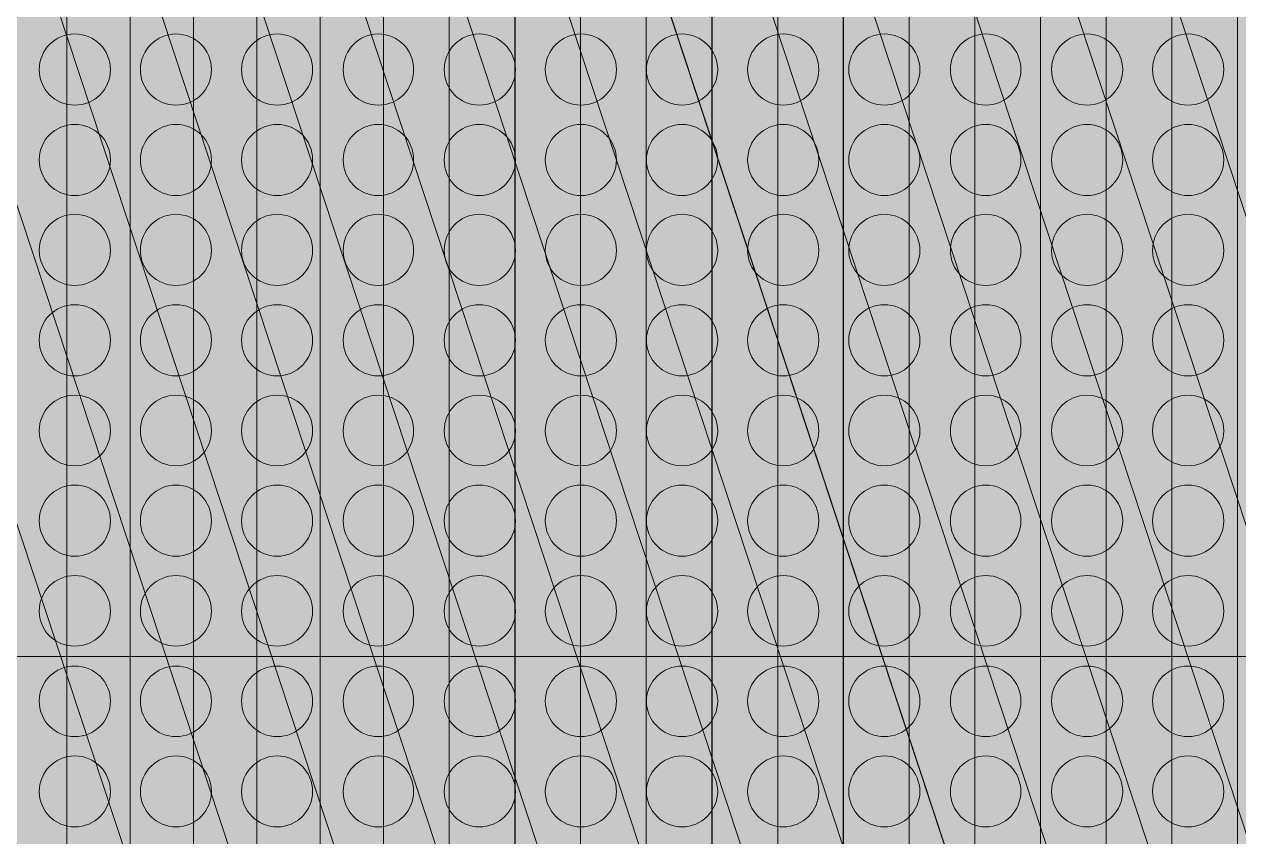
# Model space of a CAD drawing. Header units: inches. Extents: x 243 to 900, y -519 to -86.
# Drawn here: x 652.05 to 681.74, y -241.81 to -221.94 of the extents above; entities that cross this region are included whole.
import ezdxf

# ---------------------------------------------------------------- set-up
doc = ezdxf.new("R2010")
doc.units = ezdxf.units.IN
doc.header["$MEASUREMENT"] = 0
doc.layers.add('Layer 1', color=7, linetype='Continuous')

# ---------------------------------------------------------------- blocks, each defined once
blk = doc.blocks.new('block 3')
at = {"layer": 'Layer 1', "lineweight": 0}
blk.add_open_spline([(898.138, -484.267), (898.138, -494.991), (889.368, -503.763), (878.645, -503.763), (878.645, -503.763), (266.12, -503.763), (266.12, -503.763), (255.397, -503.763), (246.624, -494.991), (246.624, -484.267), (246.624, -484.267), (246.624, -108.507), (246.624, -108.507), (246.624, -97.783), (255.397, -89.011), (266.12, -89.011), (266.12, -89.011), (878.645, -89.011), (878.645, -89.011), (889.368, -89.011), (898.138, -97.783), (898.138, -108.507), (898.138, -108.507), (898.138, -484.267), (898.138, -484.267)], degree=3, knots=[0, 0, 0, 0, 1, 1, 1, 2, 2, 2, 3, 3, 3, 4, 4, 4, 5, 5, 5, 6, 6, 6, 7, 7, 7, 8, 8, 8, 8], dxfattribs=at)
blk = doc.blocks.new('block 2')
at = {"layer": 'Layer 1'}
blk.add_blockref('block 3', (0, 0), dxfattribs=at)
blk = doc.blocks.new('block 186')
at = {"layer": 'Layer 1', "lineweight": 0}
for points in [[(654.155, -223.046), (654.155, -223.537), (653.775, -223.917), (653.286, -223.917), (652.796, -223.917), (652.416, -223.537), (652.416, -223.046), (652.416, -222.573), (652.796, -222.178), (653.286, -222.178), (653.775, -222.178), (654.155, -222.573), (654.155, -223.046)], [(656.627, -223.046), (656.627, -223.537), (656.247, -223.917), (655.758, -223.917), (655.282, -223.917), (654.888, -223.537), (654.888, -223.046), (654.888, -222.573), (655.282, -222.178), (655.758, -222.178), (656.247, -222.178), (656.627, -222.573), (656.627, -223.046)], [(659.099, -223.046), (659.099, -223.537), (658.719, -223.917), (658.23, -223.917), (657.759, -223.917), (657.36, -223.537), (657.36, -223.046), (657.36, -222.573), (657.759, -222.178), (658.23, -222.178), (658.719, -222.178), (659.099, -222.573), (659.099, -223.046)], [(661.569, -223.046), (661.569, -223.537), (661.193, -223.917), (660.701, -223.917), (660.226, -223.917), (659.848, -223.537), (659.848, -223.046), (659.848, -222.573), (660.226, -222.178), (660.701, -222.178), (661.193, -222.178), (661.569, -222.573), (661.569, -223.046)], [(664.059, -223.046), (664.059, -223.537), (663.66, -223.917), (663.171, -223.917), (662.703, -223.917), (662.317, -223.537), (662.317, -223.046), (662.317, -222.573), (662.703, -222.178), (663.171, -222.178), (663.66, -222.178), (664.059, -222.573), (664.059, -223.046)], [(666.529, -223.046), (666.529, -223.537), (666.135, -223.917), (665.659, -223.917), (665.188, -223.917), (664.789, -223.537), (664.789, -223.046), (664.789, -222.573), (665.188, -222.178), (665.659, -222.178), (666.135, -222.178), (666.529, -222.573), (666.529, -223.046)], [(669.003, -223.046), (669.003, -223.537), (668.604, -223.917), (668.134, -223.917), (667.66, -223.917), (667.261, -223.537), (667.261, -223.046), (667.261, -222.573), (667.66, -222.178), (668.134, -222.178), (668.604, -222.178), (669.003, -222.573), (669.003, -223.046)], [(671.475, -223.046), (671.475, -223.537), (671.092, -223.917), (670.603, -223.917), (670.132, -223.917), (669.736, -223.537), (669.736, -223.046), (669.736, -222.573), (670.132, -222.178), (670.603, -222.178), (671.092, -222.178), (671.475, -222.573), (671.475, -223.046)], [(673.947, -223.046), (673.947, -223.537), (673.567, -223.917), (673.077, -223.917), (672.604, -223.917), (672.207, -223.537), (672.207, -223.046), (672.207, -222.573), (672.604, -222.178), (673.077, -222.178), (673.567, -222.178), (673.947, -222.573), (673.947, -223.046)], [(676.417, -223.046), (676.417, -223.537), (676.036, -223.917), (675.563, -223.917), (675.073, -223.917), (674.693, -223.537), (674.693, -223.046), (674.693, -222.573), (675.073, -222.178), (675.563, -222.178), (676.036, -222.178), (676.417, -222.573), (676.417, -223.046)], [(678.907, -223.046), (678.907, -223.537), (678.511, -223.917), (678.037, -223.917), (677.548, -223.917), (677.165, -223.537), (677.165, -223.046), (677.165, -222.573), (677.548, -222.178), (678.037, -222.178), (678.511, -222.178), (678.907, -222.573), (678.907, -223.046)], [(681.377, -223.046), (681.377, -223.537), (680.983, -223.917), (680.507, -223.917), (680.017, -223.917), (679.637, -223.537), (679.637, -223.046), (679.637, -222.573), (680.017, -222.178), (680.507, -222.178), (680.983, -222.178), (681.377, -222.573), (681.377, -223.046)]]:
    blk.add_open_spline(points, degree=3, knots=[0, 0, 0, 0, 1, 1, 1, 2, 2, 2, 3, 3, 3, 4, 4, 4, 4], dxfattribs=at)
blk = doc.blocks.new('block 187')
at = {"layer": 'Layer 1', "lineweight": 0}
for points in [[(654.155, -225.259), (654.155, -225.733), (653.775, -226.13), (653.286, -226.13), (652.796, -226.13), (652.416, -225.733), (652.416, -225.259), (652.416, -224.773), (652.796, -224.391), (653.286, -224.391), (653.775, -224.391), (654.155, -224.773), (654.155, -225.259)], [(656.627, -225.259), (656.627, -225.733), (656.247, -226.13), (655.758, -226.13), (655.282, -226.13), (654.888, -225.733), (654.888, -225.259), (654.888, -224.773), (655.282, -224.391), (655.758, -224.391), (656.247, -224.391), (656.627, -224.773), (656.627, -225.259)], [(659.099, -225.259), (659.099, -225.733), (658.719, -226.13), (658.23, -226.13), (657.759, -226.13), (657.36, -225.733), (657.36, -225.259), (657.36, -224.773), (657.759, -224.391), (658.23, -224.391), (658.719, -224.391), (659.099, -224.773), (659.099, -225.259)], [(661.569, -225.259), (661.569, -225.733), (661.193, -226.13), (660.701, -226.13), (660.226, -226.13), (659.848, -225.733), (659.848, -225.259), (659.848, -224.773), (660.226, -224.391), (660.701, -224.391), (661.193, -224.391), (661.569, -224.773), (661.569, -225.259)], [(664.059, -225.259), (664.059, -225.733), (663.66, -226.13), (663.171, -226.13), (662.703, -226.13), (662.317, -225.733), (662.317, -225.259), (662.317, -224.773), (662.703, -224.391), (663.171, -224.391), (663.66, -224.391), (664.059, -224.773), (664.059, -225.259)], [(666.529, -225.259), (666.529, -225.733), (666.135, -226.13), (665.659, -226.13), (665.188, -226.13), (664.789, -225.733), (664.789, -225.259), (664.789, -224.773), (665.188, -224.391), (665.659, -224.391), (666.135, -224.391), (666.529, -224.773), (666.529, -225.259)], [(669.003, -225.259), (669.003, -225.733), (668.604, -226.13), (668.134, -226.13), (667.66, -226.13), (667.261, -225.733), (667.261, -225.259), (667.261, -224.773), (667.66, -224.391), (668.134, -224.391), (668.604, -224.391), (669.003, -224.773), (669.003, -225.259)], [(671.475, -225.259), (671.475, -225.733), (671.092, -226.13), (670.603, -226.13), (670.132, -226.13), (669.736, -225.733), (669.736, -225.259), (669.736, -224.773), (670.132, -224.391), (670.603, -224.391), (671.092, -224.391), (671.475, -224.773), (671.475, -225.259)], [(673.947, -225.259), (673.947, -225.733), (673.567, -226.13), (673.077, -226.13), (672.604, -226.13), (672.207, -225.733), (672.207, -225.259), (672.207, -224.773), (672.604, -224.391), (673.077, -224.391), (673.567, -224.391), (673.947, -224.773), (673.947, -225.259)], [(676.417, -225.259), (676.417, -225.733), (676.036, -226.13), (675.563, -226.13), (675.073, -226.13), (674.693, -225.733), (674.693, -225.259), (674.693, -224.773), (675.073, -224.391), (675.563, -224.391), (676.036, -224.391), (676.417, -224.773), (676.417, -225.259)], [(678.907, -225.259), (678.907, -225.733), (678.511, -226.13), (678.037, -226.13), (677.548, -226.13), (677.165, -225.733), (677.165, -225.259), (677.165, -224.773), (677.548, -224.391), (678.037, -224.391), (678.511, -224.391), (678.907, -224.773), (678.907, -225.259)], [(681.377, -225.259), (681.377, -225.733), (680.983, -226.13), (680.507, -226.13), (680.017, -226.13), (679.637, -225.733), (679.637, -225.259), (679.637, -224.773), (680.017, -224.391), (680.507, -224.391), (680.983, -224.391), (681.377, -224.773), (681.377, -225.259)]]:
    blk.add_open_spline(points, degree=3, knots=[0, 0, 0, 0, 1, 1, 1, 2, 2, 2, 3, 3, 3, 4, 4, 4, 4], dxfattribs=at)
blk = doc.blocks.new('block 188')
at = {"layer": 'Layer 1', "lineweight": 0}
for points in [[(654.155, -227.472), (654.155, -227.945), (653.775, -228.326), (653.286, -228.326), (652.796, -228.326), (652.416, -227.945), (652.416, -227.472), (652.416, -226.983), (652.796, -226.587), (653.286, -226.587), (653.775, -226.587), (654.155, -226.983), (654.155, -227.472)], [(656.627, -227.472), (656.627, -227.945), (656.247, -228.326), (655.758, -228.326), (655.282, -228.326), (654.888, -227.945), (654.888, -227.472), (654.888, -226.983), (655.282, -226.587), (655.758, -226.587), (656.247, -226.587), (656.627, -226.983), (656.627, -227.472)], [(659.099, -227.472), (659.099, -227.945), (658.719, -228.326), (658.23, -228.326), (657.759, -228.326), (657.36, -227.945), (657.36, -227.472), (657.36, -226.983), (657.759, -226.587), (658.23, -226.587), (658.719, -226.587), (659.099, -226.983), (659.099, -227.472)], [(661.569, -227.472), (661.569, -227.945), (661.193, -228.326), (660.701, -228.326), (660.226, -228.326), (659.848, -227.945), (659.848, -227.472), (659.848, -226.983), (660.226, -226.587), (660.701, -226.587), (661.193, -226.587), (661.569, -226.983), (661.569, -227.472)], [(664.059, -227.472), (664.059, -227.945), (663.66, -228.326), (663.171, -228.326), (662.703, -228.326), (662.317, -227.945), (662.317, -227.472), (662.317, -226.983), (662.703, -226.587), (663.171, -226.587), (663.66, -226.587), (664.059, -226.983), (664.059, -227.472)], [(666.529, -227.472), (666.529, -227.945), (666.135, -228.326), (665.659, -228.326), (665.188, -228.326), (664.789, -227.945), (664.789, -227.472), (664.789, -226.983), (665.188, -226.587), (665.659, -226.587), (666.135, -226.587), (666.529, -226.983), (666.529, -227.472)], [(669.003, -227.472), (669.003, -227.945), (668.604, -228.326), (668.134, -228.326), (667.66, -228.326), (667.261, -227.945), (667.261, -227.472), (667.261, -226.983), (667.66, -226.587), (668.134, -226.587), (668.604, -226.587), (669.003, -226.983), (669.003, -227.472)], [(671.475, -227.472), (671.475, -227.945), (671.092, -228.326), (670.603, -228.326), (670.132, -228.326), (669.736, -227.945), (669.736, -227.472), (669.736, -226.983), (670.132, -226.587), (670.603, -226.587), (671.092, -226.587), (671.475, -226.983), (671.475, -227.472)], [(673.947, -227.472), (673.947, -227.945), (673.567, -228.326), (673.077, -228.326), (672.604, -228.326), (672.207, -227.945), (672.207, -227.472), (672.207, -226.983), (672.604, -226.587), (673.077, -226.587), (673.567, -226.587), (673.947, -226.983), (673.947, -227.472)], [(676.417, -227.472), (676.417, -227.945), (676.036, -228.326), (675.563, -228.326), (675.073, -228.326), (674.693, -227.945), (674.693, -227.472), (674.693, -226.983), (675.073, -226.587), (675.563, -226.587), (676.036, -226.587), (676.417, -226.983), (676.417, -227.472)], [(678.907, -227.472), (678.907, -227.945), (678.511, -228.326), (678.037, -228.326), (677.548, -228.326), (677.165, -227.945), (677.165, -227.472), (677.165, -226.983), (677.548, -226.587), (678.037, -226.587), (678.511, -226.587), (678.907, -226.983), (678.907, -227.472)], [(681.377, -227.472), (681.377, -227.945), (680.983, -228.326), (680.507, -228.326), (680.017, -228.326), (679.637, -227.945), (679.637, -227.472), (679.637, -226.983), (680.017, -226.587), (680.507, -226.587), (680.983, -226.587), (681.377, -226.983), (681.377, -227.472)]]:
    blk.add_open_spline(points, degree=3, knots=[0, 0, 0, 0, 1, 1, 1, 2, 2, 2, 3, 3, 3, 4, 4, 4, 4], dxfattribs=at)
blk = doc.blocks.new('block 189')
at = {"layer": 'Layer 1', "lineweight": 0}
for points in [[(654.155, -229.67), (654.155, -230.141), (653.775, -230.539), (653.286, -230.539), (652.796, -230.539), (652.416, -230.141), (652.416, -229.67), (652.416, -229.18), (652.796, -228.8), (653.286, -228.8), (653.775, -228.8), (654.155, -229.18), (654.155, -229.67)], [(656.627, -229.67), (656.627, -230.141), (656.247, -230.539), (655.758, -230.539), (655.282, -230.539), (654.888, -230.141), (654.888, -229.67), (654.888, -229.18), (655.282, -228.8), (655.758, -228.8), (656.247, -228.8), (656.627, -229.18), (656.627, -229.67)], [(659.099, -229.67), (659.099, -230.141), (658.719, -230.539), (658.23, -230.539), (657.759, -230.539), (657.36, -230.141), (657.36, -229.67), (657.36, -229.18), (657.759, -228.8), (658.23, -228.8), (658.719, -228.8), (659.099, -229.18), (659.099, -229.67)], [(661.569, -229.67), (661.569, -230.141), (661.193, -230.539), (660.701, -230.539), (660.226, -230.539), (659.848, -230.141), (659.848, -229.67), (659.848, -229.18), (660.226, -228.8), (660.701, -228.8), (661.193, -228.8), (661.569, -229.18), (661.569, -229.67)], [(664.059, -229.67), (664.059, -230.141), (663.66, -230.539), (663.171, -230.539), (662.703, -230.539), (662.317, -230.141), (662.317, -229.67), (662.317, -229.18), (662.703, -228.8), (663.171, -228.8), (663.66, -228.8), (664.059, -229.18), (664.059, -229.67)], [(666.529, -229.67), (666.529, -230.141), (666.135, -230.539), (665.659, -230.539), (665.188, -230.539), (664.789, -230.141), (664.789, -229.67), (664.789, -229.18), (665.188, -228.8), (665.659, -228.8), (666.135, -228.8), (666.529, -229.18), (666.529, -229.67)], [(669.003, -229.67), (669.003, -230.141), (668.604, -230.539), (668.134, -230.539), (667.66, -230.539), (667.261, -230.141), (667.261, -229.67), (667.261, -229.18), (667.66, -228.8), (668.134, -228.8), (668.604, -228.8), (669.003, -229.18), (669.003, -229.67)], [(671.475, -229.67), (671.475, -230.141), (671.092, -230.539), (670.603, -230.539), (670.132, -230.539), (669.736, -230.141), (669.736, -229.67), (669.736, -229.18), (670.132, -228.8), (670.603, -228.8), (671.092, -228.8), (671.475, -229.18), (671.475, -229.67)], [(673.947, -229.67), (673.947, -230.141), (673.567, -230.539), (673.077, -230.539), (672.604, -230.539), (672.207, -230.141), (672.207, -229.67), (672.207, -229.18), (672.604, -228.8), (673.077, -228.8), (673.567, -228.8), (673.947, -229.18), (673.947, -229.67)], [(676.417, -229.67), (676.417, -230.141), (676.036, -230.539), (675.563, -230.539), (675.073, -230.539), (674.693, -230.141), (674.693, -229.67), (674.693, -229.18), (675.073, -228.8), (675.563, -228.8), (676.036, -228.8), (676.417, -229.18), (676.417, -229.67)], [(678.907, -229.67), (678.907, -230.141), (678.511, -230.539), (678.037, -230.539), (677.548, -230.539), (677.165, -230.141), (677.165, -229.67), (677.165, -229.18), (677.548, -228.8), (678.037, -228.8), (678.511, -228.8), (678.907, -229.18), (678.907, -229.67)], [(681.377, -229.67), (681.377, -230.141), (680.983, -230.539), (680.507, -230.539), (680.017, -230.539), (679.637, -230.141), (679.637, -229.67), (679.637, -229.18), (680.017, -228.8), (680.507, -228.8), (680.983, -228.8), (681.377, -229.18), (681.377, -229.67)]]:
    blk.add_open_spline(points, degree=3, knots=[0, 0, 0, 0, 1, 1, 1, 2, 2, 2, 3, 3, 3, 4, 4, 4, 4], dxfattribs=at)
blk = doc.blocks.new('block 190')
at = {"layer": 'Layer 1', "lineweight": 0}
for points in [[(654.155, -231.881), (654.155, -232.354), (653.775, -232.738), (653.286, -232.738), (652.796, -232.738), (652.416, -232.354), (652.416, -231.881), (652.416, -231.394), (652.796, -231.012), (653.286, -231.012), (653.775, -231.012), (654.155, -231.394), (654.155, -231.881)], [(656.627, -231.881), (656.627, -232.354), (656.247, -232.738), (655.758, -232.738), (655.282, -232.738), (654.888, -232.354), (654.888, -231.881), (654.888, -231.394), (655.282, -231.012), (655.758, -231.012), (656.247, -231.012), (656.627, -231.394), (656.627, -231.881)], [(659.099, -231.881), (659.099, -232.354), (658.719, -232.738), (658.23, -232.738), (657.759, -232.738), (657.36, -232.354), (657.36, -231.881), (657.36, -231.394), (657.759, -231.012), (658.23, -231.012), (658.719, -231.012), (659.099, -231.394), (659.099, -231.881)], [(661.569, -231.881), (661.569, -232.354), (661.193, -232.738), (660.701, -232.738), (660.226, -232.738), (659.848, -232.354), (659.848, -231.881), (659.848, -231.394), (660.226, -231.012), (660.701, -231.012), (661.193, -231.012), (661.569, -231.394), (661.569, -231.881)], [(664.059, -231.881), (664.059, -232.354), (663.66, -232.738), (663.171, -232.738), (662.703, -232.738), (662.317, -232.354), (662.317, -231.881), (662.317, -231.394), (662.703, -231.012), (663.171, -231.012), (663.66, -231.012), (664.059, -231.394), (664.059, -231.881)], [(666.529, -231.881), (666.529, -232.354), (666.135, -232.738), (665.659, -232.738), (665.188, -232.738), (664.789, -232.354), (664.789, -231.881), (664.789, -231.394), (665.188, -231.012), (665.659, -231.012), (666.135, -231.012), (666.529, -231.394), (666.529, -231.881)], [(669.003, -231.881), (669.003, -232.354), (668.604, -232.738), (668.134, -232.738), (667.66, -232.738), (667.261, -232.354), (667.261, -231.881), (667.261, -231.394), (667.66, -231.012), (668.134, -231.012), (668.604, -231.012), (669.003, -231.394), (669.003, -231.881)], [(671.475, -231.881), (671.475, -232.354), (671.092, -232.738), (670.603, -232.738), (670.132, -232.738), (669.736, -232.354), (669.736, -231.881), (669.736, -231.394), (670.132, -231.012), (670.603, -231.012), (671.092, -231.012), (671.475, -231.394), (671.475, -231.881)], [(673.947, -231.881), (673.947, -232.354), (673.567, -232.738), (673.077, -232.738), (672.604, -232.738), (672.207, -232.354), (672.207, -231.881), (672.207, -231.394), (672.604, -231.012), (673.077, -231.012), (673.567, -231.012), (673.947, -231.394), (673.947, -231.881)], [(676.417, -231.881), (676.417, -232.354), (676.036, -232.738), (675.563, -232.738), (675.073, -232.738), (674.693, -232.354), (674.693, -231.881), (674.693, -231.394), (675.073, -231.012), (675.563, -231.012), (676.036, -231.012), (676.417, -231.394), (676.417, -231.881)], [(678.907, -231.881), (678.907, -232.354), (678.511, -232.738), (678.037, -232.738), (677.548, -232.738), (677.165, -232.354), (677.165, -231.881), (677.165, -231.394), (677.548, -231.012), (678.037, -231.012), (678.511, -231.012), (678.907, -231.394), (678.907, -231.881)], [(681.377, -231.881), (681.377, -232.354), (680.983, -232.738), (680.507, -232.738), (680.017, -232.738), (679.637, -232.354), (679.637, -231.881), (679.637, -231.394), (680.017, -231.012), (680.507, -231.012), (680.983, -231.012), (681.377, -231.394), (681.377, -231.881)]]:
    blk.add_open_spline(points, degree=3, knots=[0, 0, 0, 0, 1, 1, 1, 2, 2, 2, 3, 3, 3, 4, 4, 4, 4], dxfattribs=at)
blk = doc.blocks.new('block 191')
at = {"layer": 'Layer 1', "lineweight": 0}
for points in [[(654.155, -234.081), (654.155, -234.567), (653.775, -234.949), (653.286, -234.949), (652.796, -234.949), (652.416, -234.567), (652.416, -234.081), (652.416, -233.606), (652.796, -233.208), (653.286, -233.208), (653.775, -233.208), (654.155, -233.606), (654.155, -234.081)], [(656.627, -234.081), (656.627, -234.567), (656.247, -234.949), (655.758, -234.949), (655.282, -234.949), (654.888, -234.567), (654.888, -234.081), (654.888, -233.606), (655.282, -233.208), (655.758, -233.208), (656.247, -233.208), (656.627, -233.606), (656.627, -234.081)], [(659.099, -234.081), (659.099, -234.567), (658.719, -234.949), (658.23, -234.949), (657.759, -234.949), (657.36, -234.567), (657.36, -234.081), (657.36, -233.606), (657.759, -233.208), (658.23, -233.208), (658.719, -233.208), (659.099, -233.606), (659.099, -234.081)], [(661.569, -234.081), (661.569, -234.567), (661.193, -234.949), (660.701, -234.949), (660.226, -234.949), (659.848, -234.567), (659.848, -234.081), (659.848, -233.606), (660.226, -233.208), (660.701, -233.208), (661.193, -233.208), (661.569, -233.606), (661.569, -234.081)], [(664.059, -234.081), (664.059, -234.567), (663.66, -234.949), (663.171, -234.949), (662.703, -234.949), (662.317, -234.567), (662.317, -234.081), (662.317, -233.606), (662.703, -233.208), (663.171, -233.208), (663.66, -233.208), (664.059, -233.606), (664.059, -234.081)], [(666.529, -234.081), (666.529, -234.567), (666.135, -234.949), (665.659, -234.949), (665.188, -234.949), (664.789, -234.567), (664.789, -234.081), (664.789, -233.606), (665.188, -233.208), (665.659, -233.208), (666.135, -233.208), (666.529, -233.606), (666.529, -234.081)], [(669.003, -234.081), (669.003, -234.567), (668.604, -234.949), (668.134, -234.949), (667.66, -234.949), (667.261, -234.567), (667.261, -234.081), (667.261, -233.606), (667.66, -233.208), (668.134, -233.208), (668.604, -233.208), (669.003, -233.606), (669.003, -234.081)], [(671.475, -234.081), (671.475, -234.567), (671.092, -234.949), (670.603, -234.949), (670.132, -234.949), (669.736, -234.567), (669.736, -234.081), (669.736, -233.606), (670.132, -233.208), (670.603, -233.208), (671.092, -233.208), (671.475, -233.606), (671.475, -234.081)], [(673.947, -234.081), (673.947, -234.567), (673.567, -234.949), (673.077, -234.949), (672.604, -234.949), (672.207, -234.567), (672.207, -234.081), (672.207, -233.606), (672.604, -233.208), (673.077, -233.208), (673.567, -233.208), (673.947, -233.606), (673.947, -234.081)], [(676.417, -234.081), (676.417, -234.567), (676.036, -234.949), (675.563, -234.949), (675.073, -234.949), (674.693, -234.567), (674.693, -234.081), (674.693, -233.606), (675.073, -233.208), (675.563, -233.208), (676.036, -233.208), (676.417, -233.606), (676.417, -234.081)], [(678.907, -234.081), (678.907, -234.567), (678.511, -234.949), (678.037, -234.949), (677.548, -234.949), (677.165, -234.567), (677.165, -234.081), (677.165, -233.606), (677.548, -233.208), (678.037, -233.208), (678.511, -233.208), (678.907, -233.606), (678.907, -234.081)], [(681.377, -234.081), (681.377, -234.567), (680.983, -234.949), (680.507, -234.949), (680.017, -234.949), (679.637, -234.567), (679.637, -234.081), (679.637, -233.606), (680.017, -233.208), (680.507, -233.208), (680.983, -233.208), (681.377, -233.606), (681.377, -234.081)]]:
    blk.add_open_spline(points, degree=3, knots=[0, 0, 0, 0, 1, 1, 1, 2, 2, 2, 3, 3, 3, 4, 4, 4, 4], dxfattribs=at)
blk = doc.blocks.new('block 192')
at = {"layer": 'Layer 1', "lineweight": 0}
for points in [[(654.155, -236.293), (654.155, -236.765), (653.775, -237.147), (653.286, -237.147), (652.796, -237.147), (652.416, -236.765), (652.416, -236.293), (652.416, -235.803), (652.796, -235.423), (653.286, -235.423), (653.775, -235.423), (654.155, -235.803), (654.155, -236.293)], [(656.627, -236.293), (656.627, -236.765), (656.247, -237.147), (655.758, -237.147), (655.282, -237.147), (654.888, -236.765), (654.888, -236.293), (654.888, -235.803), (655.282, -235.423), (655.758, -235.423), (656.247, -235.423), (656.627, -235.803), (656.627, -236.293)], [(659.099, -236.293), (659.099, -236.765), (658.719, -237.147), (658.23, -237.147), (657.759, -237.147), (657.36, -236.765), (657.36, -236.293), (657.36, -235.803), (657.759, -235.423), (658.23, -235.423), (658.719, -235.423), (659.099, -235.803), (659.099, -236.293)], [(661.569, -236.293), (661.569, -236.765), (661.193, -237.147), (660.701, -237.147), (660.226, -237.147), (659.848, -236.765), (659.848, -236.293), (659.848, -235.803), (660.226, -235.423), (660.701, -235.423), (661.193, -235.423), (661.569, -235.803), (661.569, -236.293)], [(664.059, -236.293), (664.059, -236.765), (663.66, -237.147), (663.171, -237.147), (662.703, -237.147), (662.317, -236.765), (662.317, -236.293), (662.317, -235.803), (662.703, -235.423), (663.171, -235.423), (663.66, -235.423), (664.059, -235.803), (664.059, -236.293)], [(666.529, -236.293), (666.529, -236.765), (666.135, -237.147), (665.659, -237.147), (665.188, -237.147), (664.789, -236.765), (664.789, -236.293), (664.789, -235.803), (665.188, -235.423), (665.659, -235.423), (666.135, -235.423), (666.529, -235.803), (666.529, -236.293)], [(669.003, -236.293), (669.003, -236.765), (668.604, -237.147), (668.134, -237.147), (667.66, -237.147), (667.261, -236.765), (667.261, -236.293), (667.261, -235.803), (667.66, -235.423), (668.134, -235.423), (668.604, -235.423), (669.003, -235.803), (669.003, -236.293)], [(671.475, -236.293), (671.475, -236.765), (671.092, -237.147), (670.603, -237.147), (670.132, -237.147), (669.736, -236.765), (669.736, -236.293), (669.736, -235.803), (670.132, -235.423), (670.603, -235.423), (671.092, -235.423), (671.475, -235.803), (671.475, -236.293)], [(673.947, -236.293), (673.947, -236.765), (673.567, -237.147), (673.077, -237.147), (672.604, -237.147), (672.207, -236.765), (672.207, -236.293), (672.207, -235.803), (672.604, -235.423), (673.077, -235.423), (673.567, -235.423), (673.947, -235.803), (673.947, -236.293)], [(676.417, -236.293), (676.417, -236.765), (676.036, -237.147), (675.563, -237.147), (675.073, -237.147), (674.693, -236.765), (674.693, -236.293), (674.693, -235.803), (675.073, -235.423), (675.563, -235.423), (676.036, -235.423), (676.417, -235.803), (676.417, -236.293)], [(678.907, -236.293), (678.907, -236.765), (678.511, -237.147), (678.037, -237.147), (677.548, -237.147), (677.165, -236.765), (677.165, -236.293), (677.165, -235.803), (677.548, -235.423), (678.037, -235.423), (678.511, -235.423), (678.907, -235.803), (678.907, -236.293)], [(681.377, -236.293), (681.377, -236.765), (680.983, -237.147), (680.507, -237.147), (680.017, -237.147), (679.637, -236.765), (679.637, -236.293), (679.637, -235.803), (680.017, -235.423), (680.507, -235.423), (680.983, -235.423), (681.377, -235.803), (681.377, -236.293)]]:
    blk.add_open_spline(points, degree=3, knots=[0, 0, 0, 0, 1, 1, 1, 2, 2, 2, 3, 3, 3, 4, 4, 4, 4], dxfattribs=at)
blk = doc.blocks.new('block 193')
at = {"layer": 'Layer 1', "lineweight": 0}
for points in [[(654.155, -238.489), (654.155, -238.977), (653.775, -239.36), (653.286, -239.36), (652.796, -239.36), (652.416, -238.977), (652.416, -238.489), (652.416, -238.017), (652.796, -237.635), (653.286, -237.635), (653.775, -237.635), (654.155, -238.017), (654.155, -238.489)], [(656.627, -238.489), (656.627, -238.977), (656.247, -239.36), (655.758, -239.36), (655.282, -239.36), (654.888, -238.977), (654.888, -238.489), (654.888, -238.017), (655.282, -237.635), (655.758, -237.635), (656.247, -237.635), (656.627, -238.017), (656.627, -238.489)], [(659.099, -238.489), (659.099, -238.977), (658.719, -239.36), (658.23, -239.36), (657.759, -239.36), (657.36, -238.977), (657.36, -238.489), (657.36, -238.017), (657.759, -237.635), (658.23, -237.635), (658.719, -237.635), (659.099, -238.017), (659.099, -238.489)], [(661.569, -238.489), (661.569, -238.977), (661.193, -239.36), (660.701, -239.36), (660.226, -239.36), (659.848, -238.977), (659.848, -238.489), (659.848, -238.017), (660.226, -237.635), (660.701, -237.635), (661.193, -237.635), (661.569, -238.017), (661.569, -238.489)], [(664.059, -238.489), (664.059, -238.977), (663.66, -239.36), (663.171, -239.36), (662.703, -239.36), (662.317, -238.977), (662.317, -238.489), (662.317, -238.017), (662.703, -237.635), (663.171, -237.635), (663.66, -237.635), (664.059, -238.017), (664.059, -238.489)], [(666.529, -238.489), (666.529, -238.977), (666.135, -239.36), (665.659, -239.36), (665.188, -239.36), (664.789, -238.977), (664.789, -238.489), (664.789, -238.017), (665.188, -237.635), (665.659, -237.635), (666.135, -237.635), (666.529, -238.017), (666.529, -238.489)], [(669.003, -238.489), (669.003, -238.977), (668.604, -239.36), (668.134, -239.36), (667.66, -239.36), (667.261, -238.977), (667.261, -238.489), (667.261, -238.017), (667.66, -237.635), (668.134, -237.635), (668.604, -237.635), (669.003, -238.017), (669.003, -238.489)], [(671.475, -238.489), (671.475, -238.977), (671.092, -239.36), (670.603, -239.36), (670.132, -239.36), (669.736, -238.977), (669.736, -238.489), (669.736, -238.017), (670.132, -237.635), (670.603, -237.635), (671.092, -237.635), (671.475, -238.017), (671.475, -238.489)], [(673.947, -238.489), (673.947, -238.977), (673.567, -239.36), (673.077, -239.36), (672.604, -239.36), (672.207, -238.977), (672.207, -238.489), (672.207, -238.017), (672.604, -237.635), (673.077, -237.635), (673.567, -237.635), (673.947, -238.017), (673.947, -238.489)], [(676.417, -238.489), (676.417, -238.977), (676.036, -239.36), (675.563, -239.36), (675.073, -239.36), (674.693, -238.977), (674.693, -238.489), (674.693, -238.017), (675.073, -237.635), (675.563, -237.635), (676.036, -237.635), (676.417, -238.017), (676.417, -238.489)], [(678.907, -238.489), (678.907, -238.977), (678.511, -239.36), (678.037, -239.36), (677.548, -239.36), (677.165, -238.977), (677.165, -238.489), (677.165, -238.017), (677.548, -237.635), (678.037, -237.635), (678.511, -237.635), (678.907, -238.017), (678.907, -238.489)], [(681.377, -238.489), (681.377, -238.977), (680.983, -239.36), (680.507, -239.36), (680.017, -239.36), (679.637, -238.977), (679.637, -238.489), (679.637, -238.017), (680.017, -237.635), (680.507, -237.635), (680.983, -237.635), (681.377, -238.017), (681.377, -238.489)]]:
    blk.add_open_spline(points, degree=3, knots=[0, 0, 0, 0, 1, 1, 1, 2, 2, 2, 3, 3, 3, 4, 4, 4, 4], dxfattribs=at)
blk = doc.blocks.new('block 194')
at = {"layer": 'Layer 1', "lineweight": 0}
for points in [[(654.155, -240.703), (654.155, -241.174), (653.775, -241.569), (653.286, -241.569), (652.796, -241.569), (652.416, -241.174), (652.416, -240.703), (652.416, -240.228), (652.796, -239.831), (653.286, -239.831), (653.775, -239.831), (654.155, -240.228), (654.155, -240.703)], [(656.627, -240.703), (656.627, -241.174), (656.247, -241.569), (655.758, -241.569), (655.282, -241.569), (654.888, -241.174), (654.888, -240.703), (654.888, -240.228), (655.282, -239.831), (655.758, -239.831), (656.247, -239.831), (656.627, -240.228), (656.627, -240.703)], [(659.099, -240.703), (659.099, -241.174), (658.719, -241.569), (658.23, -241.569), (657.759, -241.569), (657.36, -241.174), (657.36, -240.703), (657.36, -240.228), (657.759, -239.831), (658.23, -239.831), (658.719, -239.831), (659.099, -240.228), (659.099, -240.703)], [(661.569, -240.703), (661.569, -241.174), (661.193, -241.569), (660.701, -241.569), (660.226, -241.569), (659.848, -241.174), (659.848, -240.703), (659.848, -240.228), (660.226, -239.831), (660.701, -239.831), (661.193, -239.831), (661.569, -240.228), (661.569, -240.703)], [(664.059, -240.703), (664.059, -241.174), (663.66, -241.569), (663.171, -241.569), (662.703, -241.569), (662.317, -241.174), (662.317, -240.703), (662.317, -240.228), (662.703, -239.831), (663.171, -239.831), (663.66, -239.831), (664.059, -240.228), (664.059, -240.703)], [(666.529, -240.703), (666.529, -241.174), (666.135, -241.569), (665.659, -241.569), (665.188, -241.569), (664.789, -241.174), (664.789, -240.703), (664.789, -240.228), (665.188, -239.831), (665.659, -239.831), (666.135, -239.831), (666.529, -240.228), (666.529, -240.703)], [(669.003, -240.703), (669.003, -241.174), (668.604, -241.569), (668.134, -241.569), (667.66, -241.569), (667.261, -241.174), (667.261, -240.703), (667.261, -240.228), (667.66, -239.831), (668.134, -239.831), (668.604, -239.831), (669.003, -240.228), (669.003, -240.703)], [(671.475, -240.703), (671.475, -241.174), (671.092, -241.569), (670.603, -241.569), (670.132, -241.569), (669.736, -241.174), (669.736, -240.703), (669.736, -240.228), (670.132, -239.831), (670.603, -239.831), (671.092, -239.831), (671.475, -240.228), (671.475, -240.703)], [(673.947, -240.703), (673.947, -241.174), (673.567, -241.569), (673.077, -241.569), (672.604, -241.569), (672.207, -241.174), (672.207, -240.703), (672.207, -240.228), (672.604, -239.831), (673.077, -239.831), (673.567, -239.831), (673.947, -240.228), (673.947, -240.703)], [(676.417, -240.703), (676.417, -241.174), (676.036, -241.569), (675.563, -241.569), (675.073, -241.569), (674.693, -241.174), (674.693, -240.703), (674.693, -240.228), (675.073, -239.831), (675.563, -239.831), (676.036, -239.831), (676.417, -240.228), (676.417, -240.703)], [(678.907, -240.703), (678.907, -241.174), (678.511, -241.569), (678.037, -241.569), (677.548, -241.569), (677.165, -241.174), (677.165, -240.703), (677.165, -240.228), (677.548, -239.831), (678.037, -239.831), (678.511, -239.831), (678.907, -240.228), (678.907, -240.703)], [(681.377, -240.703), (681.377, -241.174), (680.983, -241.569), (680.507, -241.569), (680.017, -241.569), (679.637, -241.174), (679.637, -240.703), (679.637, -240.228), (680.017, -239.831), (680.507, -239.831), (680.983, -239.831), (681.377, -240.228), (681.377, -240.703)]]:
    blk.add_open_spline(points, degree=3, knots=[0, 0, 0, 0, 1, 1, 1, 2, 2, 2, 3, 3, 3, 4, 4, 4, 4], dxfattribs=at)
blk = doc.blocks.new('block 150')
at = {"layer": 'Layer 1'}
for name in ['block 186', 'block 187', 'block 188', 'block 189', 'block 190', 'block 191', 'block 192', 'block 193', 'block 194']:
    blk.add_blockref(name, (0, 0), dxfattribs=at)
blk = doc.blocks.new('block 149')
at = {"layer": 'Layer 1'}
blk.add_blockref('block 150', (0, 0), dxfattribs=at)
blk = doc.blocks.new('block 4')
at = {"layer": 'Layer 1'}
blk.add_blockref('block 149', (0, 0), dxfattribs=at)
blk = doc.blocks.new('block 291')
at = {"layer": 'Layer 1', "true_color": 0x1386c8}
h = blk.add_hatch(color=142, dxfattribs=at)
h.dxf.hatch_style = 2
h.paths.add_polyline_path([(642.475, -205.731), (690.498, -351.157), (687.915, -351.157), (639.892, -205.731)])
at = {"layer": 'Layer 1', "true_color": 0x1688c9}
h = blk.add_hatch(color=142, dxfattribs=at)
h.dxf.hatch_style = 2
h.paths.add_polyline_path([(645.055, -205.731), (693.078, -351.157), (690.498, -351.157), (642.475, -205.731)])
h = blk.add_hatch(color=142, dxfattribs=at)
h.dxf.hatch_style = 2
h.paths.add_polyline_path([(647.638, -205.731), (695.661, -351.157), (693.078, -351.157), (645.055, -205.731)])
h = blk.add_hatch(color=142, dxfattribs=at)
h.dxf.hatch_style = 2
h.paths.add_polyline_path([(650.126, -205.731), (698.149, -351.157), (695.661, -351.157), (647.636, -205.731)])
h = blk.add_hatch(color=142, dxfattribs=at)
h.dxf.hatch_style = 2
h.paths.add_polyline_path([(652.614, -205.731), (700.64, -351.157), (698.149, -351.157), (650.126, -205.731)])
at = {"layer": 'Layer 1', "true_color": 0x1386c8}
h = blk.add_hatch(color=142, dxfattribs=at)
h.dxf.hatch_style = 2
h.paths.add_polyline_path([(655.105, -205.731), (703.127, -351.157), (700.64, -351.157), (652.614, -205.731)])
at = {"layer": 'Layer 1', "true_color": 0x1585c7}
h = blk.add_hatch(color=142, dxfattribs=at)
h.dxf.hatch_style = 2
h.paths.add_polyline_path([(657.592, -205.731), (705.618, -351.157), (703.127, -351.157), (655.105, -205.731)])
at = {"layer": 'Layer 1', "true_color": 0x1484c7}
h = blk.add_hatch(color=142, dxfattribs=at)
h.dxf.hatch_style = 2
h.paths.add_polyline_path([(660.083, -205.731), (708.106, -351.157), (705.618, -351.157), (657.592, -205.731)])
at = {"layer": 'Layer 1', "true_color": 0x1483c6}
h = blk.add_hatch(color=142, dxfattribs=at)
h.dxf.hatch_style = 2
h.paths.add_polyline_path([(662.574, -205.731), (710.596, -351.157), (708.106, -351.157), (660.083, -205.731)])
at = {"layer": 'Layer 1', "true_color": 0x1782c5}
h = blk.add_hatch(color=142, dxfattribs=at)
h.dxf.hatch_style = 2
h.paths.add_polyline_path([(665.061, -205.731), (713.084, -351.157), (710.594, -351.157), (662.571, -205.731)])
at = {"layer": 'Layer 1', "true_color": 0x1483c6}
h = blk.add_hatch(color=142, dxfattribs=at)
h.dxf.hatch_style = 2
h.paths.add_polyline_path([(667.552, -205.731), (715.575, -351.157), (713.084, -351.157), (665.061, -205.731)])
at = {"layer": 'Layer 1', "true_color": 0x1281c4}
h = blk.add_hatch(color=142, dxfattribs=at)
h.dxf.hatch_style = 2
h.paths.add_polyline_path([(670.04, -205.731), (718.062, -351.157), (715.575, -351.157), (667.552, -205.731)])
at = {"layer": 'Layer 1', "true_color": 0x1380c3}
h = blk.add_hatch(color=142, dxfattribs=at)
h.dxf.hatch_style = 2
h.paths.add_polyline_path([(672.527, -205.731), (720.503, -351.006), (720.048, -351.157), (718.062, -351.157), (670.04, -205.731)])
at = {"layer": 'Layer 1', "true_color": 0x1580c2}
h = blk.add_hatch(color=142, dxfattribs=at)
h.dxf.hatch_style = 2
h.paths.add_polyline_path([(675.018, -205.731), (722.747, -350.263), (720.503, -351.006), (672.527, -205.731)])
at = {"layer": 'Layer 1', "true_color": 0x187fc2}
h = blk.add_hatch(color=152, dxfattribs=at)
h.dxf.hatch_style = 2
h.paths.add_polyline_path([(677.506, -205.731), (724.992, -349.523), (722.747, -350.263), (675.018, -205.731)])
at = {"layer": 'Layer 1', "lineweight": 0}
for points in [[(642.475, -205.731), (690.498, -351.157), (687.915, -351.157), (639.892, -205.731), (642.475, -205.731)], [(645.055, -205.731), (693.078, -351.157), (690.498, -351.157), (642.475, -205.731), (645.055, -205.731)], [(647.638, -205.731), (695.661, -351.157), (693.078, -351.157), (645.055, -205.731), (647.638, -205.731)], [(650.126, -205.731), (698.149, -351.157), (695.661, -351.157), (647.636, -205.731), (650.126, -205.731)], [(652.614, -205.731), (700.64, -351.157), (698.149, -351.157), (650.126, -205.731), (652.614, -205.731)], [(655.105, -205.731), (703.127, -351.157), (700.64, -351.157), (652.614, -205.731), (655.105, -205.731)], [(657.592, -205.731), (705.618, -351.157), (703.127, -351.157), (655.105, -205.731), (657.592, -205.731)], [(660.083, -205.731), (708.106, -351.157), (705.618, -351.157), (657.592, -205.731), (660.083, -205.731)], [(662.574, -205.731), (710.596, -351.157), (708.106, -351.157), (660.083, -205.731), (662.574, -205.731)], [(665.061, -205.731), (713.084, -351.157), (710.594, -351.157), (662.571, -205.731), (665.061, -205.731)], [(667.552, -205.731), (715.575, -351.157), (713.084, -351.157), (665.061, -205.731), (667.552, -205.731)], [(670.04, -205.731), (718.062, -351.157), (715.575, -351.157), (667.552, -205.731), (670.04, -205.731)], [(672.527, -205.731), (720.503, -351.006), (720.048, -351.157), (718.062, -351.157), (670.04, -205.731), (672.527, -205.731)], [(675.018, -205.731), (722.747, -350.263), (720.503, -351.006), (672.527, -205.731), (675.018, -205.731)], [(677.506, -205.731), (724.992, -349.523), (722.747, -350.263), (675.018, -205.731), (677.506, -205.731)]]:
    blk.add_lwpolyline(points, dxfattribs=at)
blk.add_open_spline([(691.095, -319.02), (691.095, -319.02), (589.582, -319.02), (589.582, -319.02), (589.582, -319.02), (589.582, -351.156), (589.582, -351.156), (589.582, -351.156), (695.458, -351.156), (695.458, -351.156), (717.145, -351.156), (734.722, -333.577), (734.722, -311.891), (734.722, -311.891), (734.722, -302.64), (734.722, -302.64), (734.722, -293.508), (731.599, -285.112), (726.37, -278.443), (731.599, -271.777), (734.722, -263.378), (734.722, -254.249), (734.722, -254.249), (734.722, -244.998), (734.722, -244.998), (734.722, -223.309), (717.145, -205.731), (695.458, -205.731), (695.458, -205.731), (619.679, -205.731), (619.679, -205.731), (619.679, -205.731), (614.577, -205.731), (614.577, -205.731), (614.577, -205.731), (589.582, -205.731), (589.582, -205.731), (589.582, -205.731), (589.582, -312.591), (589.582, -312.591), (589.582, -312.591), (619.679, -312.591), (619.679, -312.591), (619.679, -312.591), (619.679, -237.403), (619.679, -237.403), (619.679, -237.403), (691.095, -237.403), (691.095, -237.403), (697.856, -237.403), (703.336, -242.883), (703.336, -249.642), (703.336, -256.404), (697.856, -261.887), (691.095, -261.887), (691.095, -261.887), (627.844, -261.887), (627.844, -261.887), (627.844, -261.887), (627.844, -294.535), (627.844, -294.535), (627.844, -294.535), (691.095, -294.535), (691.095, -294.535), (697.856, -294.535), (703.336, -300.013), (703.336, -306.776), (703.336, -313.538), (697.856, -319.02), (691.095, -319.02)], degree=3, knots=[0, 0, 0, 0, 1, 1, 1, 2, 2, 2, 3, 3, 3, 4, 4, 4, 5, 5, 5, 6, 6, 6, 7, 7, 7, 8, 8, 8, 9, 9, 9, 10, 10, 10, 11, 11, 11, 12, 12, 12, 13, 13, 13, 14, 14, 14, 15, 15, 15, 16, 16, 16, 17, 17, 17, 18, 18, 18, 19, 19, 19, 20, 20, 20, 21, 21, 21, 22, 22, 22, 23, 23, 23, 23], dxfattribs=at)
blk = doc.blocks.new('block 290')
at = {"layer": 'Layer 1'}
blk.add_blockref('block 291', (0, 0), dxfattribs=at)
blk = doc.blocks.new('block 289')
at = {"layer": 'Layer 1'}
blk.add_blockref('block 290', (0, 0), dxfattribs=at)
blk = doc.blocks.new('block 293')
at = {"layer": 'Layer 1', "true_color": 0x1483c6}
h = blk.add_hatch(color=142, dxfattribs=at)
h.dxf.hatch_style = 2
h.paths.add_polyline_path([(651.541, -205.731), (653.09, -205.731), (653.09, -310.374), (651.541, -310.374)])
at = {"layer": 'Layer 1', "true_color": 0x1484c7}
h = blk.add_hatch(color=142, dxfattribs=at)
h.dxf.hatch_style = 2
h.paths.add_polyline_path([(653.09, -205.731), (654.639, -205.731), (654.639, -310.374), (653.09, -310.374)])
at = {"layer": 'Layer 1', "true_color": 0x1585c7}
h = blk.add_hatch(color=142, dxfattribs=at)
h.dxf.hatch_style = 2
h.paths.add_polyline_path([(654.639, -205.731), (656.189, -205.731), (656.189, -310.374), (654.639, -310.374)])
at = {"layer": 'Layer 1', "true_color": 0x1386c8}
h = blk.add_hatch(color=142, dxfattribs=at)
h.dxf.hatch_style = 2
h.paths.add_polyline_path([(656.189, -205.731), (657.738, -205.731), (657.738, -310.374), (656.189, -310.374)])
at = {"layer": 'Layer 1', "true_color": 0x1688c9}
h = blk.add_hatch(color=142, dxfattribs=at)
h.dxf.hatch_style = 2
h.paths.add_polyline_path([(657.738, -205.731), (659.287, -205.731), (659.287, -310.374), (657.738, -310.374)])
h = blk.add_hatch(color=142, dxfattribs=at)
h.dxf.hatch_style = 2
h.paths.add_polyline_path([(659.287, -205.731), (660.836, -205.731), (660.836, -310.374), (659.287, -310.374)])
h = blk.add_hatch(color=142, dxfattribs=at)
h.dxf.hatch_style = 2
h.paths.add_polyline_path([(660.836, -205.731), (662.441, -205.731), (662.441, -310.374), (660.836, -310.374)])
h = blk.add_hatch(color=142, dxfattribs=at)
h.dxf.hatch_style = 2
h.paths.add_polyline_path([(662.441, -205.731), (664.046, -205.731), (664.046, -310.374), (662.441, -310.374)])
at = {"layer": 'Layer 1', "true_color": 0x1386c8}
h = blk.add_hatch(color=142, dxfattribs=at)
h.dxf.hatch_style = 2
h.paths.add_polyline_path([(664.049, -205.731), (665.653, -205.731), (665.653, -310.374), (664.049, -310.374)])
at = {"layer": 'Layer 1', "true_color": 0x1585c7}
h = blk.add_hatch(color=142, dxfattribs=at)
h.dxf.hatch_style = 2
h.paths.add_polyline_path([(665.653, -205.731), (667.258, -205.731), (667.258, -310.374), (665.653, -310.374)])
at = {"layer": 'Layer 1', "true_color": 0x1484c7}
h = blk.add_hatch(color=142, dxfattribs=at)
h.dxf.hatch_style = 2
h.paths.add_polyline_path([(667.258, -205.731), (668.863, -205.731), (668.863, -310.374), (667.258, -310.374)])
at = {"layer": 'Layer 1', "true_color": 0x1483c6}
h = blk.add_hatch(color=142, dxfattribs=at)
h.dxf.hatch_style = 2
h.paths.add_polyline_path([(668.866, -205.731), (670.47, -205.731), (670.47, -310.374), (668.866, -310.374)])
at = {"layer": 'Layer 1', "true_color": 0x1782c5}
h = blk.add_hatch(color=142, dxfattribs=at)
h.dxf.hatch_style = 2
h.paths.add_polyline_path([(670.47, -205.731), (672.075, -205.731), (672.075, -310.374), (670.47, -310.374)])
at = {"layer": 'Layer 1', "true_color": 0x1483c6}
h = blk.add_hatch(color=142, dxfattribs=at)
h.dxf.hatch_style = 2
h.paths.add_polyline_path([(672.078, -205.731), (673.685, -205.731), (673.685, -310.374), (672.078, -310.374)])
at = {"layer": 'Layer 1', "true_color": 0x1281c4}
h = blk.add_hatch(color=142, dxfattribs=at)
h.dxf.hatch_style = 2
h.paths.add_polyline_path([(673.685, -205.731), (675.29, -205.731), (675.29, -310.374), (673.685, -310.374)])
at = {"layer": 'Layer 1', "true_color": 0x1380c3}
h = blk.add_hatch(color=142, dxfattribs=at)
h.dxf.hatch_style = 2
h.paths.add_polyline_path([(675.293, -205.731), (676.898, -205.731), (676.898, -310.374), (675.293, -310.374)])
at = {"layer": 'Layer 1', "true_color": 0x1580c2}
h = blk.add_hatch(color=142, dxfattribs=at)
h.dxf.hatch_style = 2
h.paths.add_polyline_path([(676.898, -205.731), (678.502, -205.731), (678.502, -310.374), (676.898, -310.374)])
at = {"layer": 'Layer 1', "true_color": 0x187fc2}
h = blk.add_hatch(color=152, dxfattribs=at)
h.dxf.hatch_style = 2
h.paths.add_polyline_path([(678.505, -205.731), (680.11, -205.731), (680.11, -310.374), (678.505, -310.374)])
at = {"layer": 'Layer 1', "true_color": 0x177dc1}
h = blk.add_hatch(color=152, dxfattribs=at)
h.dxf.hatch_style = 2
h.paths.add_polyline_path([(680.11, -205.731), (681.715, -205.731), (681.715, -310.374), (680.11, -310.374)])
at = {"layer": 'Layer 1', "true_color": 0x127cc0}
h = blk.add_hatch(color=152, dxfattribs=at)
h.dxf.hatch_style = 2
h.paths.add_polyline_path([(681.717, -205.731), (683.322, -205.731), (683.322, -310.374), (681.717, -310.374)])
at = {"layer": 'Layer 1', "lineweight": 0}
for points in [[(651.541, -205.731), (653.09, -205.731), (653.09, -310.374), (651.541, -310.374), (651.541, -205.731)], [(653.09, -205.731), (654.639, -205.731), (654.639, -310.374), (653.09, -310.374), (653.09, -205.731)], [(654.639, -205.731), (656.189, -205.731), (656.189, -310.374), (654.639, -310.374), (654.639, -205.731)], [(656.189, -205.731), (657.738, -205.731), (657.738, -310.374), (656.189, -310.374), (656.189, -205.731)], [(657.738, -205.731), (659.287, -205.731), (659.287, -310.374), (657.738, -310.374), (657.738, -205.731)], [(659.287, -205.731), (660.836, -205.731), (660.836, -310.374), (659.287, -310.374), (659.287, -205.731)], [(660.836, -205.731), (662.441, -205.731), (662.441, -310.374), (660.836, -310.374), (660.836, -205.731)], [(662.441, -205.731), (664.046, -205.731), (664.046, -310.374), (662.441, -310.374), (662.441, -205.731)], [(664.049, -205.731), (665.653, -205.731), (665.653, -310.374), (664.049, -310.374), (664.049, -205.731)], [(665.653, -205.731), (667.258, -205.731), (667.258, -310.374), (665.653, -310.374), (665.653, -205.731)], [(667.258, -205.731), (668.863, -205.731), (668.863, -310.374), (667.258, -310.374), (667.258, -205.731)], [(668.866, -205.731), (670.47, -205.731), (670.47, -310.374), (668.866, -310.374), (668.866, -205.731)], [(670.47, -205.731), (672.075, -205.731), (672.075, -310.374), (670.47, -310.374), (670.47, -205.731)], [(672.078, -205.731), (673.685, -205.731), (673.685, -310.374), (672.078, -310.374), (672.078, -205.731)], [(673.685, -205.731), (675.29, -205.731), (675.29, -310.374), (673.685, -310.374), (673.685, -205.731)], [(675.293, -205.731), (676.898, -205.731), (676.898, -310.374), (675.293, -310.374), (675.293, -205.731)], [(676.898, -205.731), (678.502, -205.731), (678.502, -310.374), (676.898, -310.374), (676.898, -205.731)], [(678.505, -205.731), (680.11, -205.731), (680.11, -310.374), (678.505, -310.374), (678.505, -205.731)], [(680.11, -205.731), (681.715, -205.731), (681.715, -310.374), (680.11, -310.374), (680.11, -205.731)], [(681.717, -205.731), (683.322, -205.731), (683.322, -310.374), (681.717, -310.374), (681.717, -205.731)]]:
    blk.add_lwpolyline(points, dxfattribs=at)
blk.add_open_spline([(619.679, -205.733), (619.679, -205.733), (614.577, -205.733), (614.577, -205.733), (614.577, -205.733), (589.585, -205.733), (589.585, -205.733), (589.585, -205.733), (589.585, -310.374), (589.585, -310.374), (598.246, -299.877), (608.385, -290.641), (619.679, -282.975), (619.679, -282.975), (619.679, -237.403), (619.679, -237.403), (619.679, -237.403), (691.095, -237.403), (691.095, -237.403), (697.853, -237.403), (703.336, -242.88), (703.336, -249.642), (703.336, -253.078), (701.917, -256.179), (699.638, -258.405), (699.688, -258.405), (699.738, -258.401), (699.786, -258.401), (711.517, -258.401), (722.912, -259.826), (733.817, -262.491), (734.388, -259.832), (734.722, -257.081), (734.722, -254.249), (734.722, -254.249), (734.722, -244.998), (734.722, -244.998), (734.722, -223.309), (717.145, -205.733), (695.458, -205.733), (695.458, -205.733), (619.679, -205.733), (619.679, -205.733)], degree=3, knots=[0, 0, 0, 0, 1, 1, 1, 2, 2, 2, 3, 3, 3, 4, 4, 4, 5, 5, 5, 6, 6, 6, 7, 7, 7, 8, 8, 8, 9, 9, 9, 10, 10, 10, 11, 11, 11, 12, 12, 12, 13, 13, 13, 14, 14, 14, 14], dxfattribs=at)
blk = doc.blocks.new('block 283')
at = {"layer": 'Layer 1'}
for name in ['block 289', 'block 293']:
    blk.add_blockref(name, (0, 0), dxfattribs=at)

msp = doc.modelspace()

# ---------------------------------------------------------------- linework, layer by layer
at = {"layer": 'Layer 1', "lineweight": 0}
msp.add_open_spline([(771.889, -89.011), (771.889, -89.011), (266.12, -89.011), (266.12, -89.011), (255.397, -89.011), (246.624, -97.783), (246.624, -108.507), (246.624, -108.507), (246.624, -499.044), (246.624, -499.044), (246.624, -509.767), (255.397, -518.54), (266.12, -518.54), (266.12, -518.54), (371.556, -518.54), (371.556, -518.54), (400.967, -304.591), (562.913, -132.915), (771.889, -89.011)], degree=3, knots=[0, 0, 0, 0, 1, 1, 1, 2, 2, 2, 3, 3, 3, 4, 4, 4, 5, 5, 5, 6, 6, 6, 6], dxfattribs=at)

# ---------------------------------------------------------------- block references
at = {"layer": 'Layer 1'}
for name in ['block 2', 'block 4', 'block 283']:
    msp.add_blockref(name, (0, 0), dxfattribs=at)

doc.saveas('drawing.dxf')
